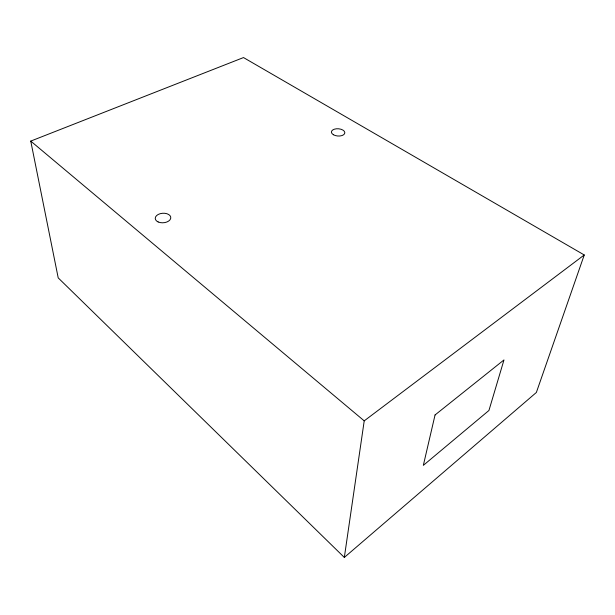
<?xml version="1.0" encoding="UTF-8"?>
<svg xmlns="http://www.w3.org/2000/svg" width="615" height="615" viewBox="0 0 615 615"><rect width="100%" height="100%" fill="white"/><g stroke="black" fill="none" stroke-linecap="round" stroke-linejoin="round"><path stroke-width="0.92" d="M344.331 557.436L364.218 420.86L584.25 254.971L243.502 57.564L30.75 141.096L58.21 277.888L344.331 557.436L536.365 392.462L584.25 254.971M30.75 141.096L364.218 420.86M435.051 414.964L423.335 465.363L488.94 410.474L503.985 359.921L435.051 414.964M158.163 221.961A7.795 4.774 -3.9 0 0 170.709 218.402A7.795 4.774 -3.9 0 0 160.177 213.689A7.795 4.774 -3.9 0 0 158.163 221.961M333.399 134.739A6.719 3.636 4.1 0 0 344.608 133.655A6.719 3.636 4.1 0 0 336.374 128.789A6.719 3.636 4.1 0 0 333.399 134.739"/></g></svg>
